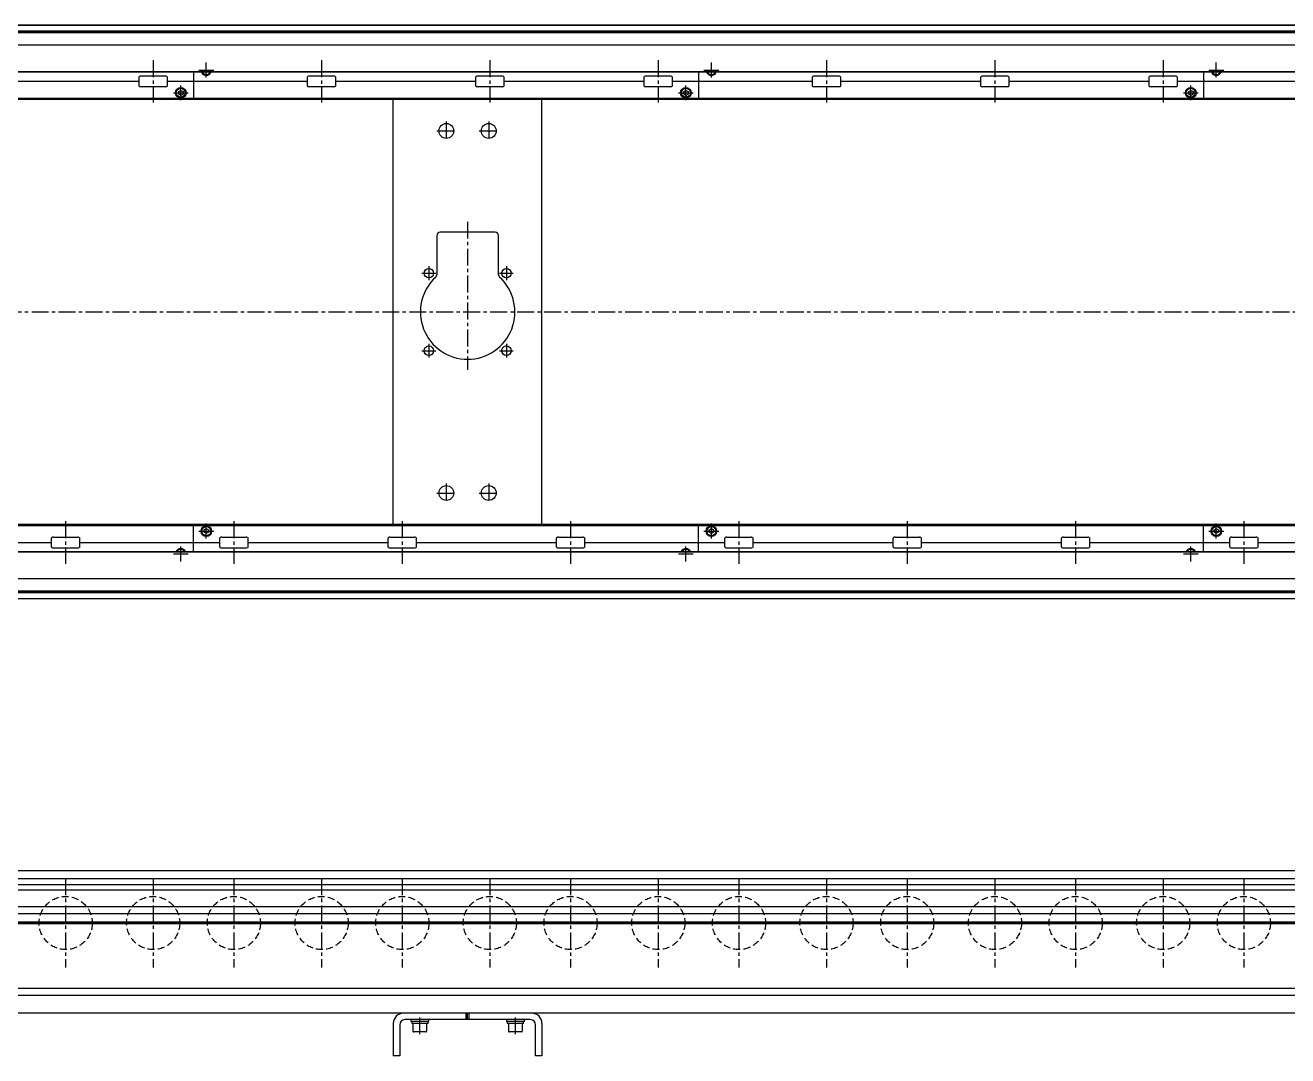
# Model space of a CAD drawing. Extents: x -10 to 4817, y -8 to 1051.
# Drawn here: x 1243 to 2432, y 28 to 998 of the extents above; entities that cross this region are included whole.
import ezdxf

# ---------------------------------------------------------------- set-up
doc = ezdxf.new("R2010")
doc.units = 0
doc.header["$LTSCALE"] = 0.5
doc.linetypes.add('CENTER', pattern=[50.8, 31.75, -6.35, 6.35, -6.35])
doc.linetypes.add('DASHED', pattern=[19.05, 12.7, -6.35])
for name, color, linetype in [('MSM_CENTER', 1, 'CENTER'), ('MSM_CONTINUOUS', 7, 'CONTINUOUS'), ('MSM_DASHED', 4, 'DASHED')]:
    doc.layers.add(name, color=color, linetype=linetype)

msp = doc.modelspace()

# ---------------------------------------------------------------- linework, layer by layer
at = {"layer": 'MSM_CENTER'}
for p, q in [((1363.2, 965.5), (1363.2, 925.5)), ((1413.2, 949.2), (1413.2, 963.3)), ((1521.8, 965.5), (1521.8, 925.5)), ((1680.2, 965.5), (1680.2, 925.5)), ((1838.8, 965.5), (1838.8, 925.5)), ((1888.8, 949.2), (1888.8, 963.3)), ((1997.2, 965.5), (1997.2, 925.5)), ((2155.8, 965.5), (2155.8, 925.5)), ((2314.2, 965.5), (2314.2, 925.5)), ((2364.2, 949.2), (2364.2, 963.3)), ((1406.2, 956.2), (1420.2, 956.2)), ((1881.7, 956.2), (1895.8, 956.2)), ((2357.2, 956.2), (2371.2, 956.2)), ((1389.2, 927.7), (1389.2, 941.8)), ((1864.8, 927.7), (1864.8, 941.8)), ((2340.2, 927.7), (2340.2, 941.8)), ((1382.2, 934.8), (1396.2, 934.8)), ((1857.7, 934.8), (1871.8, 934.8)), ((2333.2, 934.8), (2347.2, 934.8)), ((1639.2, 907.9), (1639.2, 889.9)), ((1679.2, 907.9), (1679.2, 889.9)), ((1630.2, 898.9), (1648.3, 898.9)), ((1670.2, 898.9), (1688.3, 898.9)), ((1659.3, 813.4), (1659.3, 673.9)), ((1616.2, 764.9), (1629.2, 764.9)), ((1622.8, 771.4), (1622.8, 758.4)), ((1689.2, 764.9), (1702.3, 764.9)), ((1695.8, 771.4), (1695.8, 758.4)), ((359.8, 728.4), (4109.9, 728.4)), ((1616.2, 691.9), (1629.2, 691.9)), ((1622.8, 698.4), (1622.8, 685.4)), ((1689.2, 691.9), (1702.3, 691.9)), ((1695.8, 698.4), (1695.8, 685.4)), ((1639.2, 566.9), (1639.2, 548.9)), ((1679.2, 566.9), (1679.2, 548.9)), ((1630.2, 557.9), (1648.3, 557.9)), ((1670.2, 557.9), (1688.3, 557.9)), ((1280.8, 531.3), (1280.8, 491.3)), ((1413.2, 515), (1413.2, 529.1)), ((1439.2, 531.3), (1439.2, 491.3)), ((1597.8, 531.3), (1597.8, 491.3)), ((1756.2, 531.3), (1756.2, 491.3)), ((1888.8, 515), (1888.8, 529.1)), ((1914.8, 531.3), (1914.8, 491.3)), ((2073.2, 531.3), (2073.2, 491.3)), ((2231.8, 531.3), (2231.8, 491.3)), ((2364.2, 515), (2364.2, 529.1)), ((2390.2, 531.3), (2390.2, 491.3)), ((1406.2, 522), (1420.2, 522)), ((1881.7, 522), (1895.8, 522)), ((2357.2, 522), (2371.2, 522)), ((1382.2, 500.5), (1396.2, 500.5)), ((1389.2, 493.5), (1389.2, 507.6)), ((1857.7, 500.5), (1871.8, 500.5)), ((1864.8, 493.5), (1864.8, 507.6)), ((2333.2, 500.5), (2347.2, 500.5)), ((2340.2, 493.5), (2340.2, 507.6)), ((1280.8, 195), (1280.8, 111)), ((1363.2, 195), (1363.2, 111)), ((1439.2, 195), (1439.2, 111)), ((1521.8, 195), (1521.8, 111)), ((1597.8, 195), (1597.8, 111)), ((1680.2, 195), (1680.2, 111)), ((1756.2, 195), (1756.2, 111)), ((1838.8, 195), (1838.8, 111)), ((1914.8, 195), (1914.8, 111)), ((1997.2, 195), (1997.2, 111)), ((2073.2, 195), (2073.2, 111)), ((2155.8, 195), (2155.8, 111)), ((2231.8, 195), (2231.8, 111)), ((2314.2, 195), (2314.2, 111)), ((2390.2, 195), (2390.2, 111)), ((367.2, 153), (4100.3, 153)), ((1614.3, 48.4), (1614.3, 64)), ((1704.3, 48.4), (1704.3, 64))]:
    msp.add_line(p, q, dxfattribs=at)
at = {"layer": 'MSM_CONTINUOUS'}
for p, q in [((4099.9, 998.4), (370.7, 998.4)), ((4098.2, 998.3), (372.3, 998.3)), ((4073.6, 992.9), (396.9, 992.9)), ((4073.6, 991.2), (396.9, 991.2)), ((4073.5, 992), (397, 992)), ((4098.2, 979.5), (372.3, 979.5)), ((4098.2, 954.1), (372.3, 954.1)), ((4098.2, 954.5), (422.2, 954.5)), ((1401.2, 954.1), (1401.2, 929.4)), ((1413.2, 953.9), (1412.9, 954.1)), ((1413.6, 954.1), (1413.2, 953.9)), ((1876.8, 954.1), (1876.8, 929.4)), ((1888.8, 953.9), (1888.4, 954.1)), ((1889.1, 954.1), (1888.8, 953.9)), ((2352.2, 954.1), (2352.2, 929.4)), ((2364.2, 953.9), (2363.9, 954.1)), ((2364.6, 954.1), (2364.2, 953.9)), ((1349.8, 945.5), (1218.2, 945.5)), ((1349.8, 949.5), (1349.8, 941.5)), ((1374.7, 950.5), (1351.8, 950.5)), ((1374.7, 940.5), (1351.8, 940.5)), ((1376.7, 941.5), (1376.7, 949.5)), ((1508.3, 945.5), (1376.7, 945.5)), ((1508.3, 949.5), (1508.3, 941.5)), ((1533.2, 950.5), (1510.3, 950.5)), ((1533.2, 940.5), (1510.3, 940.5)), ((1535.2, 941.5), (1535.2, 949.5)), ((1666.8, 945.5), (1535.2, 945.5)), ((1666.8, 949.5), (1666.8, 941.5)), ((1691.7, 950.5), (1668.8, 950.5)), ((1691.7, 940.5), (1668.8, 940.5)), ((1693.7, 941.5), (1693.7, 949.5)), ((1825.3, 945.5), (1693.7, 945.5)), ((1825.3, 949.5), (1825.3, 941.5)), ((1850.2, 950.5), (1827.3, 950.5)), ((1850.2, 940.5), (1827.3, 940.5)), ((1852.2, 941.5), (1852.2, 949.5)), ((1983.8, 945.5), (1852.2, 945.5)), ((1983.8, 949.5), (1983.8, 941.5)), ((2008.7, 950.5), (1985.8, 950.5)), ((2008.7, 940.5), (1985.8, 940.5)), ((2010.7, 941.5), (2010.7, 949.5)), ((2142.3, 945.5), (2010.7, 945.5)), ((2142.3, 949.5), (2142.3, 941.5)), ((2167.2, 950.5), (2144.3, 950.5)), ((2167.2, 940.5), (2144.3, 940.5)), ((2169.2, 941.5), (2169.2, 949.5)), ((2300.8, 945.5), (2169.2, 945.5)), ((2300.8, 949.5), (2300.8, 941.5)), ((2325.7, 950.5), (2302.8, 950.5)), ((2325.7, 940.5), (2302.8, 940.5)), ((2327.7, 941.5), (2327.7, 949.5)), ((2459.3, 945.5), (2327.7, 945.5)), ((4095.8, 929.4), (450.2, 929.4)), ((4099.9, 928.4), (450.2, 928.4)), ((1387.3, 935.9), (1389.2, 937.1)), ((1387.3, 933.6), (1387.3, 935.9)), ((1389.2, 932.4), (1387.3, 933.6)), ((1389.2, 937.1), (1391.3, 935.9)), ((1391.3, 933.6), (1389.2, 932.4)), ((1391.3, 935.9), (1391.3, 933.6)), ((1589.3, 528.4), (1589.3, 928.4)), ((1729.3, 528.4), (1729.3, 928.4)), ((1862.8, 935.9), (1864.8, 937.1)), ((1862.8, 933.6), (1862.8, 935.9)), ((1864.8, 932.4), (1862.8, 933.6)), ((1864.8, 937.1), (1866.8, 935.9)), ((1866.8, 933.6), (1864.8, 932.4)), ((1866.8, 935.9), (1866.8, 933.6)), ((2338.3, 935.9), (2340.2, 937.1)), ((2338.3, 933.6), (2338.3, 935.9)), ((2340.2, 932.4), (2338.3, 933.6)), ((2340.2, 937.1), (2342.3, 935.9)), ((2342.3, 933.6), (2340.2, 932.4)), ((2342.3, 935.9), (2342.3, 933.6)), ((1630.2, 800.4), (1630.2, 763.5)), ((1685.3, 803.4), (1633.3, 803.4)), ((1688.3, 763.5), (1688.3, 800.4)), ((4099.9, 528.4), (450.2, 528.4)), ((450.2, 527.4), (4095.8, 527.4)), ((1401.2, 502.6), (1401.2, 527.4)), ((1411.2, 523.2), (1413.2, 524.4)), ((1411.2, 520.9), (1411.2, 523.2)), ((1413.2, 524.4), (1415.2, 523.2)), ((1415.2, 523.2), (1415.2, 520.9)), ((1876.8, 502.6), (1876.8, 527.4)), ((1886.8, 523.2), (1888.8, 524.4)), ((1886.8, 520.9), (1886.8, 523.2)), ((1888.8, 524.4), (1890.8, 523.2)), ((1890.8, 523.2), (1890.8, 520.9)), ((2352.2, 502.6), (2352.2, 527.4)), ((2362.2, 523.2), (2364.2, 524.4)), ((2362.2, 520.9), (2362.2, 523.2)), ((2364.2, 524.4), (2366.2, 523.2)), ((2366.2, 523.2), (2366.2, 520.9)), ((1135.7, 511.3), (1267.3, 511.3)), ((1267.3, 515.3), (1267.3, 507.3)), ((1269.3, 516.3), (1292.2, 516.3)), ((1294.2, 507.3), (1294.2, 515.3)), ((1294.2, 511.3), (1425.8, 511.3)), ((1413.2, 519.7), (1411.2, 520.9)), ((1415.2, 520.9), (1413.2, 519.7)), ((1425.8, 515.3), (1425.8, 507.3)), ((1427.8, 516.3), (1450.7, 516.3)), ((1452.7, 507.3), (1452.7, 515.3)), ((1452.7, 511.3), (1584.3, 511.3)), ((1584.3, 515.3), (1584.3, 507.3)), ((1586.3, 516.3), (1609.2, 516.3)), ((1611.2, 507.3), (1611.2, 515.3)), ((1611.2, 511.3), (1742.8, 511.3)), ((1742.8, 515.3), (1742.8, 507.3)), ((1744.8, 516.3), (1767.7, 516.3)), ((1769.7, 507.3), (1769.7, 515.3)), ((1769.7, 511.3), (1901.3, 511.3)), ((1888.8, 519.7), (1886.8, 520.9)), ((1890.8, 520.9), (1888.8, 519.7)), ((1901.3, 515.3), (1901.3, 507.3)), ((1903.3, 516.3), (1926.2, 516.3)), ((1928.2, 507.3), (1928.2, 515.3)), ((1928.2, 511.3), (2059.8, 511.3)), ((2059.8, 515.3), (2059.8, 507.3)), ((2061.8, 516.3), (2084.7, 516.3)), ((2086.7, 507.3), (2086.7, 515.3)), ((2086.7, 511.3), (2218.3, 511.3)), ((2218.3, 515.3), (2218.3, 507.3)), ((2220.3, 516.3), (2243.2, 516.3)), ((2245.2, 507.3), (2245.2, 515.3)), ((2245.2, 511.3), (2376.8, 511.3)), ((2364.2, 519.7), (2362.2, 520.9)), ((2366.2, 520.9), (2364.2, 519.7)), ((2376.8, 515.3), (2376.8, 507.3)), ((2378.8, 516.3), (2401.7, 516.3)), ((2403.7, 507.3), (2403.7, 515.3)), ((2403.7, 511.3), (2535.3, 511.3)), ((4098.2, 502.6), (372.3, 502.6)), ((4098.2, 502.2), (422.2, 502.2)), ((1269.3, 506.3), (1292.2, 506.3)), ((1388.9, 502.6), (1389.2, 502.9)), ((1389.2, 502.9), (1389.6, 502.6)), ((1427.8, 506.3), (1450.7, 506.3)), ((1586.3, 506.3), (1609.2, 506.3)), ((1744.8, 506.3), (1767.7, 506.3)), ((1864.4, 502.6), (1864.8, 502.9)), ((1864.8, 502.9), (1865.1, 502.6)), ((1903.3, 506.3), (1926.2, 506.3)), ((2061.8, 506.3), (2084.7, 506.3)), ((2220.3, 506.3), (2243.2, 506.3)), ((2339.9, 502.6), (2340.2, 502.9)), ((2340.2, 502.9), (2340.6, 502.6)), ((2378.8, 506.3), (2401.7, 506.3)), ((4098.2, 477.2), (372.3, 477.2)), ((4073.6, 465.6), (396.9, 465.6)), ((4073.6, 463.9), (396.9, 463.9)), ((4073.5, 464.7), (397, 464.7)), ((4099.9, 458.4), (370.7, 458.4)), ((4098.2, 458.4), (372.3, 458.4)), ((4098.2, 202), (372.3, 202)), ((4098.2, 194.6), (674.4, 194.6)), ((3982.2, 189), (676.7, 189)), ((3982.2, 184), (678.6, 184)), ((3882.2, 168.2), (667.3, 168.2)), ((3882.2, 161.7), (682.2, 161.7)), ((3882.2, 153.9), (682.2, 153.9)), ((3882.2, 153), (682.2, 153)), ((3882.2, 152.1), (682.2, 152.1)), ((3882.2, 84.7), (679.8, 84.7)), ((3882.2, 91.2), (682.2, 91.2)), ((4099.9, 68), (472.3, 68)), ((1718.3, 62), (1600.3, 62)), ((1605.8, 62), (1605.8, 60.4)), ((1622.8, 60.4), (1605.8, 60.4)), ((1606.6, 60.4), (1606.6, 58.4)), ((1622, 58.4), (1622, 60.4)), ((1622.8, 60.4), (1622.8, 62)), ((1657.8, 62), (1657.8, 68)), ((1659.3, 62), (1659.3, 68)), ((1660.8, 62), (1660.8, 68)), ((1695.8, 62), (1695.8, 60.4)), ((1712.8, 60.4), (1695.8, 60.4)), ((1696.6, 60.4), (1696.6, 58.4)), ((1712, 58.4), (1712, 60.4)), ((1712.8, 60.4), (1712.8, 62)), ((1589.3, 58.5), (1589.3, 28)), ((1595.3, 57), (1595.3, 28)), ((1622, 58.4), (1606.6, 58.4)), ((1607.8, 58.4), (1607.8, 51.2)), ((1619.9, 50.4), (1608.6, 50.4)), ((1620.8, 51.2), (1620.8, 58.4)), ((1712, 58.4), (1696.6, 58.4)), ((1697.8, 58.4), (1697.8, 51.2)), ((1709.9, 50.4), (1698.6, 50.4)), ((1710.8, 51.2), (1710.8, 58.4)), ((1723.3, 28), (1723.3, 57)), ((1729.3, 58.5), (1729.3, 28)), ((1595.3, 28), (1589.3, 28)), ((1729.3, 28), (1723.3, 28))]:
    msp.add_line(p, q, dxfattribs=at)
for centre, radius in [((1389.2, 934.8), 5), ((1864.8, 934.8), 5), ((2340.2, 934.8), 5), ((1389.2, 934.8), 4.25), ((1864.8, 934.8), 4.25), ((2340.2, 934.8), 4.25), ((1639.2, 898.9), 7), ((1679.2, 898.9), 7), ((1622.8, 764.9), 4.5), ((1695.8, 764.9), 4.5), ((1622.8, 691.9), 4.5), ((1695.8, 691.9), 4.5), ((1639.2, 557.9), 7), ((1679.2, 557.9), 7), ((1413.2, 522), 5), ((1413.2, 522), 4.25), ((1888.8, 522), 5), ((1888.8, 522), 4.25), ((2364.2, 522), 5), ((2364.2, 522), 4.25)]:
    msp.add_circle(centre, radius, dxfattribs=at)
for centre, radius, start, end in [((1413.2, 956.2), 5, 204.8346, 335.1654), ((1413.2, 956.2), 4.25, 209.6116, 330.3884), ((1888.8, 956.2), 5, 204.8346, 335.1654), ((1888.8, 956.2), 4.25, 209.6116, 330.3884), ((2364.2, 956.2), 5, 204.8346, 335.1654), ((2364.2, 956.2), 4.25, 209.6116, 330.3884), ((1350.7, 949.4), 0.882, 115.5328, 172.1027), ((1350.7, 941.6), 0.882, 187.8973, 244.4672), ((1351.8, 947.1), 3.41, 89.6687, 115.2454), ((1351.8, 943.9), 3.41, 244.7546, 270.3313), ((1374.7, 947.1), 3.41, 64.7546, 90.3313), ((1374.7, 943.9), 3.41, 269.6687, 295.2454), ((1375.8, 949.4), 0.882, 7.8973, 64.4672), ((1375.8, 941.6), 0.882, 295.5328, 352.1027), ((1509.2, 949.4), 0.882, 115.5328, 172.1027), ((1509.2, 941.6), 0.882, 187.8973, 244.4672), ((1510.3, 947.1), 3.41, 89.6687, 115.2454), ((1510.3, 943.9), 3.41, 244.7546, 270.3313), ((1533.2, 947.1), 3.41, 64.7546, 90.3313), ((1533.2, 943.9), 3.41, 269.6687, 295.2454), ((1534.3, 949.4), 0.882, 7.8973, 64.4672), ((1534.3, 941.6), 0.882, 295.5328, 352.1027), ((1667.7, 949.4), 0.882, 115.5328, 172.1027), ((1667.7, 941.6), 0.882, 187.8973, 244.4672), ((1668.8, 947.1), 3.41, 89.6687, 115.2454), ((1668.8, 943.9), 3.41, 244.7546, 270.3313), ((1691.7, 947.1), 3.41, 64.7546, 90.3313), ((1691.7, 943.9), 3.41, 269.6687, 295.2454), ((1692.8, 949.4), 0.882, 7.8973, 64.4672), ((1692.8, 941.6), 0.882, 295.5328, 352.1027), ((1826.2, 949.4), 0.882, 115.5328, 172.1027), ((1826.2, 941.6), 0.882, 187.8973, 244.4672), ((1827.3, 947.1), 3.41, 89.6687, 115.2454), ((1827.3, 943.9), 3.41, 244.7546, 270.3313), ((1850.2, 947.1), 3.41, 64.7546, 90.3313), ((1850.2, 943.9), 3.41, 269.6687, 295.2454), ((1851.3, 949.4), 0.882, 7.8973, 64.4672), ((1851.3, 941.6), 0.882, 295.5328, 352.1027), ((1984.7, 949.4), 0.882, 115.5328, 172.1027), ((1984.7, 941.6), 0.882, 187.8973, 244.4672), ((1985.8, 947.1), 3.41, 89.6687, 115.2454), ((1985.8, 943.9), 3.41, 244.7546, 270.3313), ((2008.7, 947.1), 3.41, 64.7546, 90.3313), ((2008.7, 943.9), 3.41, 269.6687, 295.2454), ((2009.8, 949.4), 0.882, 7.8973, 64.4672), ((2009.8, 941.6), 0.882, 295.5328, 352.1027), ((2143.2, 949.4), 0.882, 115.5328, 172.1027), ((2143.2, 941.6), 0.882, 187.8973, 244.4672), ((2144.3, 947.1), 3.41, 89.6687, 115.2454), ((2144.3, 943.9), 3.41, 244.7546, 270.3313), ((2167.2, 947.1), 3.41, 64.7546, 90.3313), ((2167.2, 943.9), 3.41, 269.6687, 295.2454), ((2168.3, 949.4), 0.882, 7.8973, 64.4672), ((2168.3, 941.6), 0.882, 295.5328, 352.1027), ((2301.7, 949.4), 0.882, 115.5328, 172.1027), ((2301.7, 941.6), 0.882, 187.8973, 244.4672), ((2302.8, 947.1), 3.41, 89.6687, 115.2454), ((2302.8, 943.9), 3.41, 244.7546, 270.3313), ((2325.7, 947.1), 3.41, 64.7546, 90.3313), ((2325.7, 943.9), 3.41, 269.6687, 295.2454), ((2326.8, 949.4), 0.882, 7.8973, 64.4672), ((2326.8, 941.6), 0.882, 295.5328, 352.1027), ((1633.3, 800.4), 3, 90, 180), ((1685.3, 800.4), 3, 0, 90), ((1659.3, 728.4), 44.5, 132.3521, 47.6479), ((1627.2, 763.5), 3, 312.3521, 360), ((1691.3, 763.5), 3, 180, 227.6479), ((1268.2, 515.2), 0.882, 115.5328, 172.1027), ((1269.3, 512.9), 3.41, 89.6687, 115.2454), ((1292.2, 512.9), 3.41, 64.7546, 90.3313), ((1293.3, 515.2), 0.882, 7.8973, 64.4672), ((1426.7, 515.2), 0.882, 115.5328, 172.1027), ((1427.8, 512.9), 3.41, 89.6687, 115.2454), ((1450.7, 512.9), 3.41, 64.7546, 90.3313), ((1451.8, 515.2), 0.882, 7.8973, 64.4672), ((1585.2, 515.2), 0.882, 115.5328, 172.1027), ((1586.3, 512.9), 3.41, 89.6687, 115.2454), ((1609.2, 512.9), 3.41, 64.7546, 90.3313), ((1610.3, 515.2), 0.882, 7.8973, 64.4672), ((1743.7, 515.2), 0.882, 115.5328, 172.1027), ((1744.8, 512.9), 3.41, 89.6687, 115.2454), ((1767.7, 512.9), 3.41, 64.7546, 90.3313), ((1768.8, 515.2), 0.882, 7.8973, 64.4672), ((1902.2, 515.2), 0.882, 115.5328, 172.1027), ((1903.3, 512.9), 3.41, 89.6687, 115.2454), ((1926.2, 512.9), 3.41, 64.7546, 90.3313), ((1927.3, 515.2), 0.882, 7.8973, 64.4672), ((2060.7, 515.2), 0.882, 115.5328, 172.1027), ((2061.8, 512.9), 3.41, 89.6687, 115.2454), ((2084.7, 512.9), 3.41, 64.7546, 90.3313), ((2085.8, 515.2), 0.882, 7.8973, 64.4672), ((2219.2, 515.2), 0.882, 115.5328, 172.1027), ((2220.3, 512.9), 3.41, 89.6687, 115.2454), ((2243.2, 512.9), 3.41, 64.7546, 90.3313), ((2244.3, 515.2), 0.882, 7.8973, 64.4672), ((2377.7, 515.2), 0.882, 115.5328, 172.1027), ((2378.8, 512.9), 3.41, 89.6687, 115.2454), ((2401.7, 512.9), 3.41, 64.7546, 90.3313), ((2402.8, 515.2), 0.882, 7.8973, 64.4672), ((1268.2, 507.4), 0.882, 187.8973, 244.4672), ((1269.3, 509.7), 3.41, 244.7546, 270.3313), ((1292.2, 509.7), 3.41, 269.6687, 295.2454), ((1293.3, 507.4), 0.882, 295.5328, 352.1027), ((1389.2, 500.5), 5, 24.8346, 155.1654), ((1389.2, 500.5), 4.25, 29.6116, 150.3884), ((1426.7, 507.4), 0.882, 187.8973, 244.4672), ((1427.8, 509.7), 3.41, 244.7546, 270.3313), ((1450.7, 509.7), 3.41, 269.6687, 295.2454), ((1451.8, 507.4), 0.882, 295.5328, 352.1027), ((1585.2, 507.4), 0.882, 187.8973, 244.4672), ((1586.3, 509.7), 3.41, 244.7546, 270.3313), ((1609.2, 509.7), 3.41, 269.6687, 295.2454), ((1610.3, 507.4), 0.882, 295.5328, 352.1027), ((1743.7, 507.4), 0.882, 187.8973, 244.4672), ((1744.8, 509.7), 3.41, 244.7546, 270.3313), ((1767.7, 509.7), 3.41, 269.6687, 295.2454), ((1768.8, 507.4), 0.882, 295.5328, 352.1027), ((1864.8, 500.5), 5, 24.8346, 155.1654), ((1864.8, 500.5), 4.25, 29.6116, 150.3884), ((1902.2, 507.4), 0.882, 187.8973, 244.4672), ((1903.3, 509.7), 3.41, 244.7546, 270.3313), ((1926.2, 509.7), 3.41, 269.6687, 295.2454), ((1927.3, 507.4), 0.882, 295.5328, 352.1027), ((2060.7, 507.4), 0.882, 187.8973, 244.4672), ((2061.8, 509.7), 3.41, 244.7546, 270.3313), ((2084.7, 509.7), 3.41, 269.6687, 295.2454), ((2085.8, 507.4), 0.882, 295.5328, 352.1027), ((2219.2, 507.4), 0.882, 187.8973, 244.4672), ((2220.3, 509.7), 3.41, 244.7546, 270.3313), ((2243.2, 509.7), 3.41, 269.6687, 295.2454), ((2244.3, 507.4), 0.882, 295.5328, 352.1027), ((2340.2, 500.5), 5, 24.8346, 155.1654), ((2340.2, 500.5), 4.25, 29.6116, 150.3884), ((2377.7, 507.4), 0.882, 187.8973, 244.4672), ((2378.8, 509.7), 3.41, 244.7546, 270.3313), ((2401.7, 509.7), 3.41, 269.6687, 295.2454), ((2402.8, 507.4), 0.882, 295.5328, 352.1027), ((1598.8, 58.5), 9.5, 90, 180), ((1600.3, 57), 5, 90, 180), ((1718.3, 57), 5, 0, 90), ((1719.8, 58.5), 9.5, 0, 90), ((1608.6, 51.2), 0.8, 180, 270), ((1619.9, 51.2), 0.8, 270, 0), ((1698.6, 51.2), 0.8, 180, 270), ((1709.9, 51.2), 0.8, 270, 0)]:
    msp.add_arc(centre, radius, start, end, dxfattribs=at)
at = {"layer": 'MSM_DASHED'}
for centre in [(1280.8, 153), (1363.2, 153), (1439.2, 153), (1521.8, 153), (1597.8, 153), (1680.2, 153), (1756.2, 153), (1838.8, 153), (1914.8, 153), (1997.2, 153), (2073.2, 153), (2155.8, 153), (2231.8, 153), (2314.2, 153), (2390.2, 153)]:
    msp.add_circle(centre, 25, dxfattribs=at)

doc.saveas('drawing.dxf')
